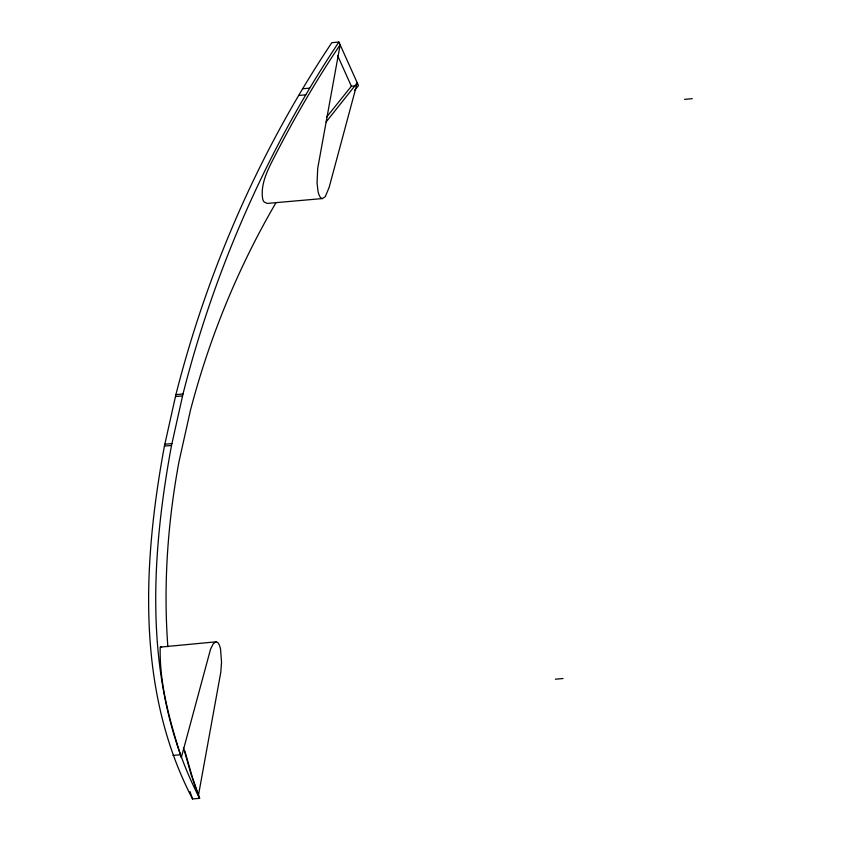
<?xml version="1.0" encoding="UTF-8"?>
<svg xmlns="http://www.w3.org/2000/svg" width="841" height="841" viewBox="0 0 841 841"><rect width="100%" height="100%" fill="white"/><g stroke="black" fill="none" stroke-linecap="round" stroke-linejoin="round"><path stroke-width="1.26" d="M354.429 90.534L358.476 85.593L338.912 42.05L331.817 42.681C260.163 149.887 207.643 269.709 175.895 394.639L164.426 446.077C142.833 562.703 136.011 690.598 192.547 798.95L199.643 798.319L192.463 777.568M338.912 42.05C267.27 149.256 214.739 269.088 182.991 394.009L171.522 445.446C149.929 562.072 143.117 689.967 199.643 798.319M275.922 202.797C238.035 267.648 209.356 337.83 190.402 410.492L178.933 461.94C167.685 522.755 163.238 585 167.864 646.74M326.518 117.225L351.38 86.213L354.934 85.898M326.087 122.008L357.246 82.838L329.188 187.228L325.32 196.605L322.46 198.56L267.207 203.427L264.421 202.145A7.58 3.543 -84.7 0 1 262.529 197.94C260.931 186.092 265.693 174.423 270.791 163.963C291.554 122.923 314.429 82.933 340.142 44.794L317.74 168.211L317.057 182.875L317.993 191.128A11.091 3.679 85 0 0 321.115 198.077L322.46 198.56M216.095 641.82L160.2 647.118C159.317 684.521 170.145 722.041 181.309 757.531L210.523 649.284L213.236 643.764L216.095 641.82L217.441 642.303A11.091 3.679 85 0 1 220.563 649.252L221.54 662.256L220.815 672.169L198.402 795.575L191.233 774.824L183.464 747.712M302.529 88.768L309.625 88.137M298.692 95.443L305.788 94.812M684.595 99.343L692.269 98.67M175.895 394.639L182.991 394.009M175.454 396.542L182.55 395.911M164.825 444.216L171.921 443.585M164.426 446.077L171.522 445.446M555.375 679.202L563.039 678.519M172.973 755.407L180.069 754.787M160.831 646.687L161.64 647.223M337.63 55.622L351.38 86.213M190.013 791.623L192.547 798.95M192.105 776.38L184.841 751.055"/></g></svg>
